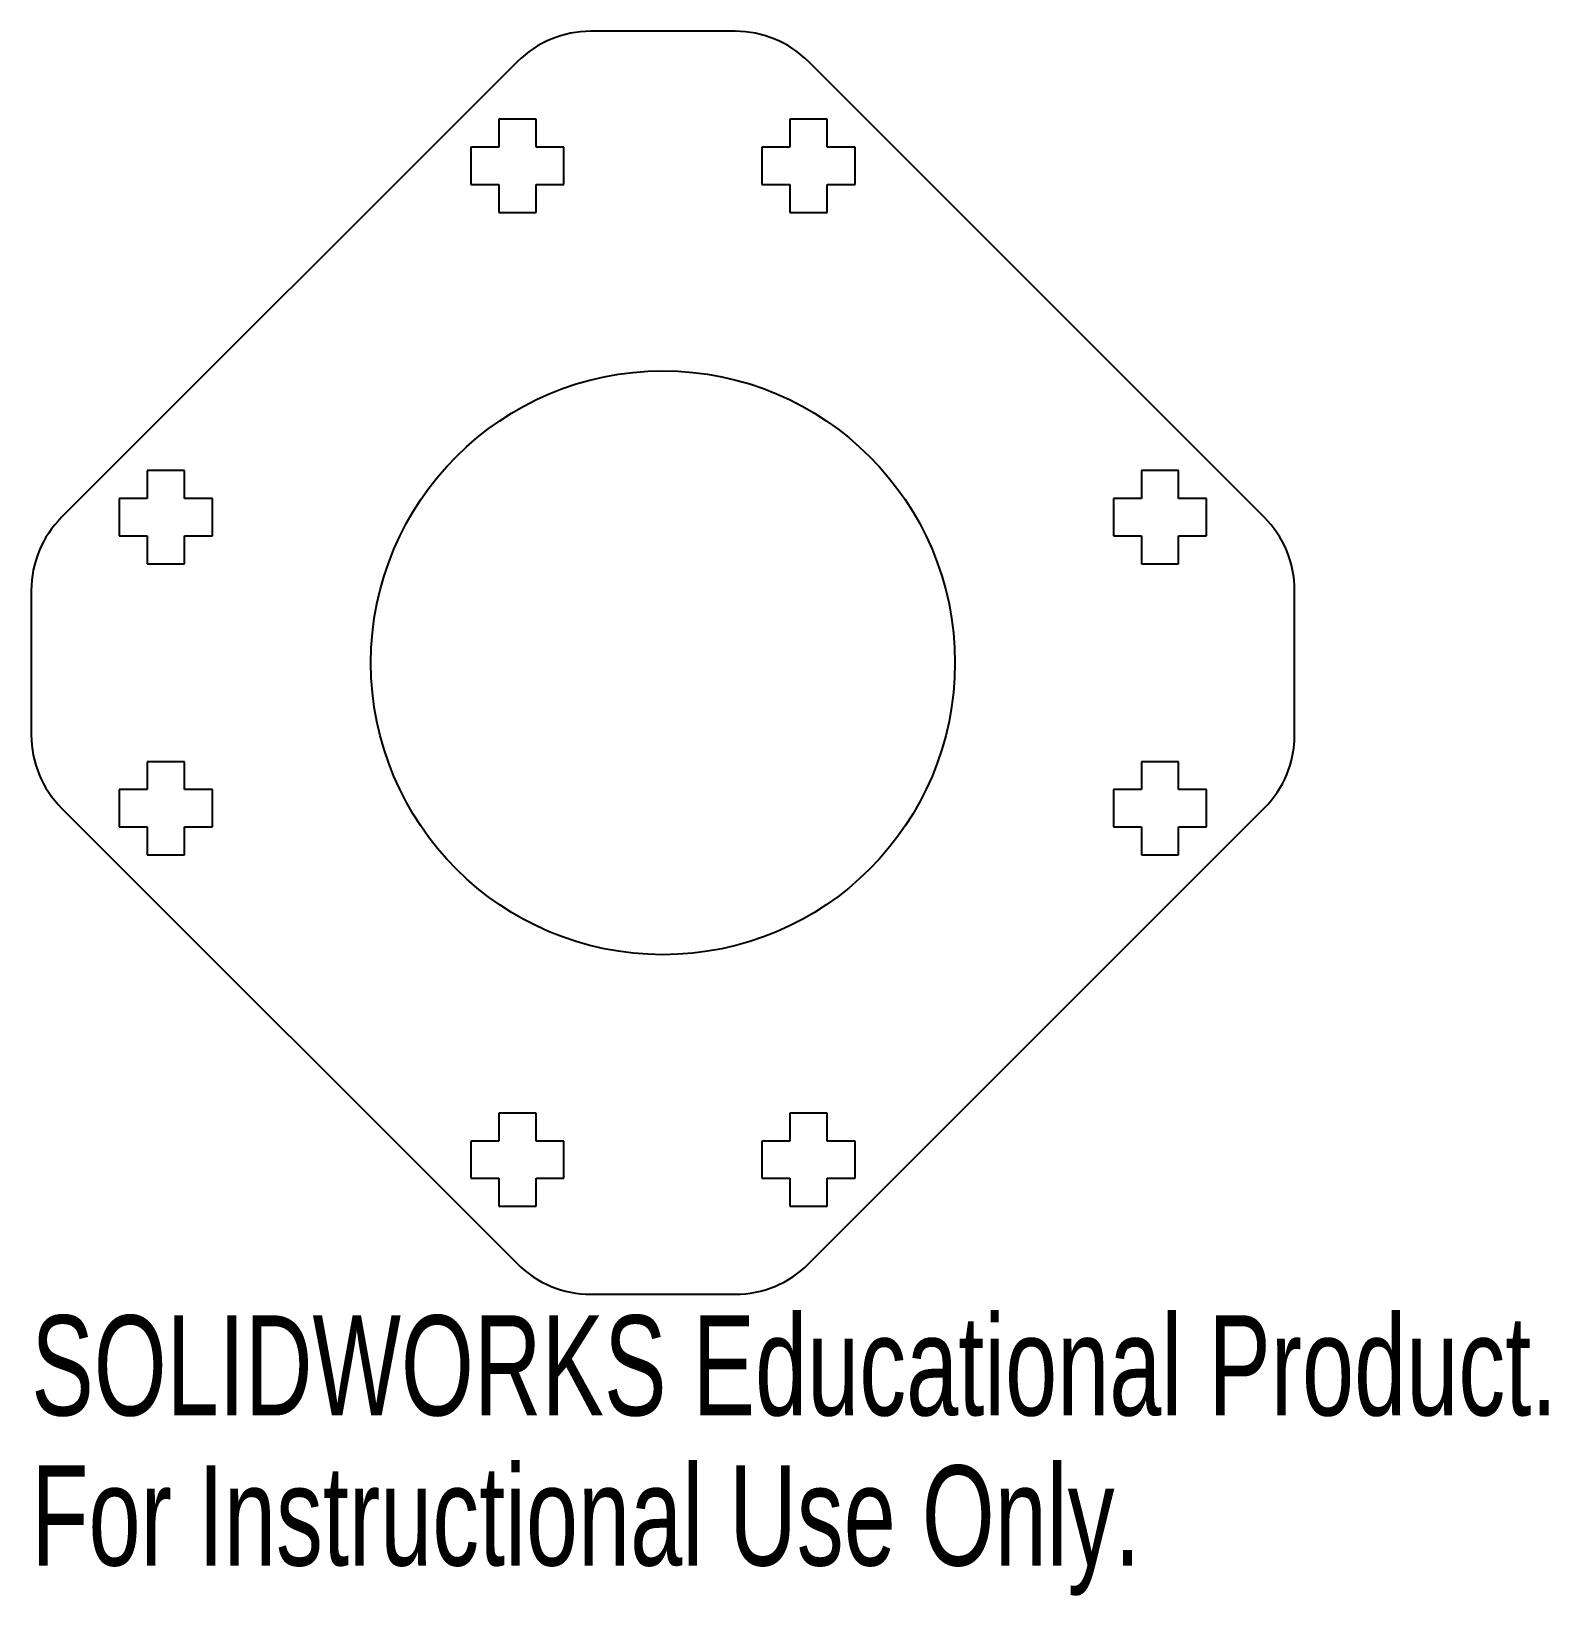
# Model space of a CAD drawing. Header units: millimetres. Extents: x -30.5 to 42.8, y -45.1 to 30.5.
import ezdxf

# ---------------------------------------------------------------- set-up
doc = ezdxf.new("R2010")
doc.units = ezdxf.units.MM
doc.styles.add('SLDTEXTSTYLE0', font='TXT', dxfattribs={"width": 0.7})

msp = doc.modelspace()

# ---------------------------------------------------------------- linework, layer by layer
at = {"color": 7, "linetype": 'Continuous', "lineweight": 25}
for p, q in [((3.491, 30.5), (-3.491, 30.5)), ((-7.027, 29.036), (-29.036, 7.027)), ((29.036, 7.027), (7.027, 29.036)), ((-6.129, 26.25), (-7.929, 26.25)), ((-7.929, 26.25), (-7.929, 24.9)), ((-6.129, 24.9), (-6.129, 26.25)), ((7.929, 26.25), (6.129, 26.25)), ((6.129, 26.25), (6.129, 24.9)), ((7.929, 24.9), (7.929, 26.25)), ((-7.929, 24.9), (-9.279, 24.9)), ((-9.279, 24.9), (-9.279, 23.1)), ((-4.779, 24.9), (-6.129, 24.9)), ((-4.779, 23.1), (-4.779, 24.9)), ((6.129, 24.9), (4.779, 24.9)), ((4.779, 24.9), (4.779, 23.1)), ((9.279, 24.9), (7.929, 24.9)), ((9.279, 23.1), (9.279, 24.9)), ((-9.279, 23.1), (-7.929, 23.1)), ((-7.929, 23.1), (-7.929, 21.75)), ((-6.129, 21.75), (-6.129, 23.1)), ((-6.129, 23.1), (-4.779, 23.1)), ((4.779, 23.1), (6.129, 23.1)), ((6.129, 23.1), (6.129, 21.75)), ((7.929, 23.1), (9.279, 23.1)), ((7.929, 21.75), (7.929, 23.1)), ((-7.929, 21.75), (-6.129, 21.75)), ((6.129, 21.75), (7.929, 21.75)), ((-23.1, 9.279), (-24.9, 9.279)), ((-24.9, 9.279), (-24.9, 7.929)), ((-23.1, 7.929), (-23.1, 9.279)), ((24.9, 9.279), (23.1, 9.279)), ((23.1, 9.279), (23.1, 7.929)), ((24.9, 7.929), (24.9, 9.279)), ((-26.25, 7.929), (-26.25, 6.129)), ((-24.9, 7.929), (-26.25, 7.929)), ((-21.75, 7.929), (-23.1, 7.929)), ((-21.75, 6.129), (-21.75, 7.929)), ((23.1, 7.929), (21.75, 7.929)), ((21.75, 7.929), (21.75, 6.129)), ((26.25, 7.929), (24.9, 7.929)), ((26.25, 6.129), (26.25, 7.929)), ((-26.25, 6.129), (-24.9, 6.129)), ((-24.9, 6.129), (-24.9, 4.779)), ((-23.1, 4.779), (-23.1, 6.129)), ((-23.1, 6.129), (-21.75, 6.129)), ((21.75, 6.129), (23.1, 6.129)), ((23.1, 6.129), (23.1, 4.779)), ((24.9, 4.779), (24.9, 6.129)), ((24.9, 6.129), (26.25, 6.129)), ((-24.9, 4.779), (-23.1, 4.779)), ((23.1, 4.779), (24.9, 4.779)), ((-30.5, 3.491), (-30.5, -3.491)), ((30.5, -3.491), (30.5, 3.491)), ((-23.1, -4.779), (-24.9, -4.779)), ((-24.9, -4.779), (-24.9, -6.129)), ((-23.1, -6.129), (-23.1, -4.779)), ((24.9, -4.779), (23.1, -4.779)), ((23.1, -4.779), (23.1, -6.129)), ((24.9, -6.129), (24.9, -4.779)), ((-24.9, -6.129), (-26.25, -6.129)), ((-26.25, -6.129), (-26.25, -7.929)), ((-21.75, -6.129), (-23.1, -6.129)), ((-21.75, -7.929), (-21.75, -6.129)), ((23.1, -6.129), (21.75, -6.129)), ((21.75, -6.129), (21.75, -7.929)), ((26.25, -6.129), (24.9, -6.129)), ((26.25, -7.929), (26.25, -6.129)), ((-29.036, -7.027), (-7.027, -29.036)), ((7.027, -29.036), (29.036, -7.027)), ((-26.25, -7.929), (-24.9, -7.929)), ((-24.9, -7.929), (-24.9, -9.279)), ((-23.1, -9.279), (-23.1, -7.929)), ((-23.1, -7.929), (-21.75, -7.929)), ((21.75, -7.929), (23.1, -7.929)), ((23.1, -7.929), (23.1, -9.279)), ((24.9, -9.279), (24.9, -7.929)), ((24.9, -7.929), (26.25, -7.929)), ((-24.9, -9.279), (-23.1, -9.279)), ((23.1, -9.279), (24.9, -9.279)), ((-6.129, -21.75), (-7.929, -21.75)), ((-7.929, -21.75), (-7.929, -23.1)), ((-6.129, -23.1), (-6.129, -21.75)), ((7.929, -21.75), (6.129, -21.75)), ((6.129, -21.75), (6.129, -23.1)), ((7.929, -23.1), (7.929, -21.75)), ((-7.929, -23.1), (-9.279, -23.1)), ((-9.279, -23.1), (-9.279, -24.9)), ((-4.779, -23.1), (-6.129, -23.1)), ((-4.779, -24.9), (-4.779, -23.1)), ((6.129, -23.1), (4.779, -23.1)), ((4.779, -23.1), (4.779, -24.9)), ((9.279, -23.1), (7.929, -23.1)), ((9.279, -24.9), (9.279, -23.1)), ((-9.279, -24.9), (-7.929, -24.9)), ((-7.929, -24.9), (-7.929, -26.25)), ((-6.129, -26.25), (-6.129, -24.9)), ((-6.129, -24.9), (-4.779, -24.9)), ((4.779, -24.9), (6.129, -24.9)), ((6.129, -24.9), (6.129, -26.25)), ((7.929, -26.25), (7.929, -24.9)), ((7.929, -24.9), (9.279, -24.9)), ((-7.929, -26.25), (-6.129, -26.25)), ((6.129, -26.25), (7.929, -26.25)), ((-3.491, -30.5), (3.491, -30.5))]:
    msp.add_line(p, q, dxfattribs=at)
msp.add_circle((0, 0), 14.1, dxfattribs=at)
for centre, start, end in [((-3.491, 25.5), 90, 135), ((3.491, 25.5), 45, 90), ((-25.5, 3.491), 135, 180), ((25.5, 3.491), 0, 45), ((-25.5, -3.491), 180, 225), ((25.5, -3.491), 315, 0), ((-3.491, -25.5), 225, 270), ((3.491, -25.5), 270, 315)]:
    msp.add_arc(centre, 5, start, end, dxfattribs=at)

# ---------------------------------------------------------------- texts
at = {"color": 7, "linetype": 'Continuous', "char_height": 4.83362, "attachment_point": 1, "style": 'SLDTEXTSTYLE0'}
for s, insert in [('SOLIDWORKS Educational Product.', (-30.5, -31.52)), ('For Instructional Use Only.', (-30.5, -38.77))]:
    msp.add_mtext(s, dxfattribs=dict(at, insert=insert))

doc.saveas('drawing.dxf')
